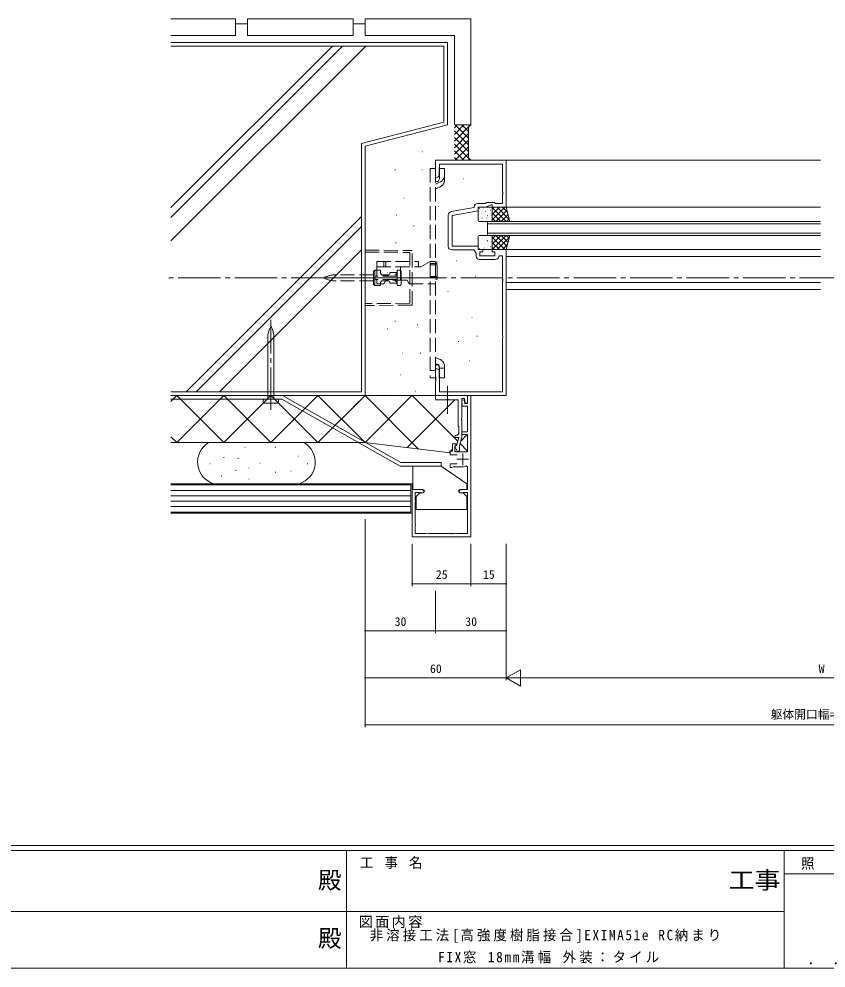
# Model space of a CAD drawing. Units: millimetres, scale not verified. Extents: x -1595 to 539, y -420 to 386.
# Drawn here: x -179.1 to 163.7, y -420 to -16.7 of the extents above; entities that cross this region are included whole.
import ezdxf
from ezdxf.enums import TextEntityAlignment as Align

# ---------------------------------------------------------------- set-up
doc = ezdxf.new("R2010")
doc.units = ezdxf.units.MM
doc.header["$LTSCALE"] = 2
doc.linetypes.add('CHAIN2', pattern=[12, 9, -1, 1, -1])
doc.linetypes.add('DASHED3', pattern=[4, 3, -1])
for name, color, linetype, lineweight in [('0-1_YKK_ZWAK', 7, 'Continuous', 9), ('0-2_USER1', 4, 'Continuous', 9), ('0-3_YKK_12', 2, 'Continuous', 9), ('0-4_YSS_K', 3, 'Continuous', 9), ('0-5_YKK_D', 6, 'Continuous', 9), ('0-6_YKK_13', 4, 'Continuous', 9), ('0-7_YKK_11', 7, 'Continuous', 9)]:
    doc.layers.add(name, color=color, linetype=linetype, lineweight=lineweight)
doc.styles.add('ＭＳ ゴシック', font='')
doc.styles.get('ＭＳ ゴシック').set_extended_font_data('MS Gothic')

msp = doc.modelspace()

# ---------------------------------------------------------------- linework, layer by layer
at = {"layer": '0-1_YKK_ZWAK'}
for p, q in [((510, -368), (-590, -368)), ((456, -370), (-590, -370)), ((-40, -370), (-40, -420)), ((146, -370), (146, -420)), ((243.406, -379.999), (146, -379.999)), ((-222, -395.999), (-38, -395.999)), ((-38, -395.999), (146, -395.999)), ((-590, -420), (456, -420))]:
    msp.add_line(p, q, dxfattribs=at)
at = {"layer": '0-3_YKK_12'}
for p, q in [((27.573, -76.726), (161.373, -76.726)), ((27.873, -96.726), (161.373, -96.726)), ((19.873, -102.726), (161.373, -102.726)), ((19.873, -108.726), (19.873, -102.726)), ((19.873, -103.726), (161.373, -103.726)), ((19.873, -107.726), (161.373, -107.726)), ((19.873, -108.726), (161.373, -108.726)), ((27.873, -114.726), (161.373, -114.726)), ((27.873, -117.726), (161.373, -117.726)), ((27.873, -128.726), (161.373, -128.726)), ((27.873, -131.726), (161.373, -131.726))]:
    msp.add_line(p, q, dxfattribs=at)
at = {"layer": '0-3_YKK_12', "linetype": 'CHAIN2'}
for p, q in [((434.509, -126.726), (-115.45, -126.726)), ((2.873, -184.486), (2.873, -172.566))]:
    msp.add_line(p, q, dxfattribs=at)
at = {"layer": '0-4_YSS_K'}
for p, q in [((-87.127, -16.728), (-114.637, -16.728)), ((-87.127, -23.728), (-87.127, -16.728)), ((-82.127, -18.728), (-87.127, -18.728)), ((-82.127, -23.728), (-82.127, -16.728)), ((-37.127, -16.728), (-82.127, -16.728)), ((-37.127, -23.728), (-37.127, -16.728)), ((-32.127, -18.728), (-37.127, -18.728)), ((-32.127, -23.728), (-32.127, -16.728)), ((-87.127, -23.728), (-114.637, -23.728)), ((-37.127, -23.728), (-82.127, -23.728)), ((5.873, -23.728), (-32.127, -23.728)), ((5.873, -23.728), (5.873, -61.728)), ((2.873, -26.726), (-114.637, -26.726)), ((-31.847, -28.225), (-114.637, -111.015)), ((-41.746, -28.225), (-114.637, -101.115)), ((-45.989, -28.225), (-114.637, -96.873)), ((2.873, -26.726), (2.873, -61.726)), ((-33.627, -69.61), (1.373, -60.61)), ((2.873, -61.726), (-32.127, -70.726)), ((12.729, -61.728), (5.873, -68.584)), ((7.072, -61.728), (5.873, -62.927)), ((9.901, -61.728), (5.873, -65.755)), ((5.873, -61.728), (12.873, -61.728)), ((5.873, -64.213), (11.873, -70.213)), ((6.217, -61.728), (11.873, -67.385)), ((9.045, -61.728), (11.873, -64.556)), ((11.873, -61.728), (12.301, -62.156)), ((11.873, -62.728), (12.873, -61.728)), ((11.873, -62.728), (11.873, -75.726)), ((11.873, -65.412), (5.873, -71.412)), ((5.873, -67.042), (11.873, -73.042)), ((11.873, -68.24), (5.873, -74.24)), ((-33.627, -175.226), (-33.627, -69.61)), ((-32.127, -70.726), (-32.127, -176.726)), ((5.873, -69.87), (12.73, -76.726)), ((11.873, -71.069), (6.217, -76.726)), ((-7.516, -73.211), (-7.717, -73.211)), ((5.873, -72.699), (9.901, -76.726)), ((5.873, -75.527), (7.072, -76.726)), ((11.873, -73.897), (9.045, -76.726)), ((11.873, -75.726), (12.873, -76.726)), ((12.301, -76.298), (11.873, -76.726)), ((-19.243, -80.817), (-19.443, -80.817)), ((-7.833, -80.817), (-8.033, -80.817)), ((9.914, -84.62), (9.714, -84.62)), ((-15.44, -92.86), (-15.64, -92.86)), ((-0.861, -96.346), (-1.061, -96.346)), ((-33.627, -100.715), (-108.137, -175.226)), ((-18.609, -100.15), (-18.809, -100.15)), ((-11.32, -104.587), (-11.52, -104.587)), ((-33.627, -104.958), (-103.894, -175.226)), ((-18.926, -111.876), (-19.126, -111.876)), ((-33.627, -114.858), (-93.995, -175.226)), ((6.745, -119.482), (6.545, -119.482)), ((-22.412, -124.553), (-22.612, -124.553)), ((14.985, -126.138), (14.785, -126.138)), ((3.259, -132.476), (3.059, -132.476)), ((-19.243, -145.153), (-19.443, -145.153)), ((13.401, -143.568), (13.201, -143.568)), ((-22.412, -148.322), (-22.612, -148.322)), ((-9.735, -146.738), (-9.935, -146.738)), ((15.619, -151.492), (15.419, -151.492)), ((7.696, -153.71), (7.496, -153.71)), ((-16.074, -158.781), (-16.274, -158.781)), ((-8.467, -158.781), (-8.667, -158.781)), ((12.45, -161.95), (12.25, -161.95)), ((-17.024, -167.972), (-17.224, -167.972)), ((-33.627, -175.226), (-114.637, -175.226)), ((-114.637, -176.726), (-32.127, -176.726)), ((-112.127, -176.726), (-114.637, -179.236)), ((-114.637, -176.726), (-32.127, -176.726)), ((-92.127, -196.726), (-112.127, -176.726)), ((-92.127, -176.726), (-112.127, -196.726)), ((-72.127, -196.726), (-92.127, -176.726)), ((-72.127, -176.726), (-92.127, -196.726)), ((-52.127, -196.726), (-72.127, -176.726)), ((-52.127, -176.726), (-72.127, -196.726)), ((-32.127, -176.726), (-52.127, -196.726)), ((-32.127, -196.726), (-52.127, -176.726)), ((-32.127, -176.726), (-37.126, -181.726)), ((-32.127, -176.726), (-1.827, -176.726)), ((-12.228, -176.726), (-32.126, -196.726)), ((-9.376, -199.476), (-32.126, -176.726)), ((-23.997, -176.529), (-24.197, -176.529)), ((7.276, -196.127), (-12.126, -176.726)), ((-10.686, -174.944), (-10.886, -174.944)), ((6.072, -178.526), (-14.284, -198.883)), ((11.329, -193.269), (8.535, -196.063)), ((-112.127, -196.726), (-114.637, -194.216)), ((-32.127, -196.726), (-114.637, -196.726)), ((-98.541, -196.726), (-58.005, -196.726)), ((4.073, -201.126), (-32.127, -196.726)), ((11.473, -200.325), (8.256, -197.107)), ((-82.997, -198.879), (-83.197, -198.879)), ((-70.088, -198.636), (-70.288, -198.636)), ((4.103, -200.495), (3.537, -201.061)), ((5.073, -199.525), (4.242, -200.356)), ((6.087, -198.511), (6.073, -198.525)), ((6.838, -197.76), (6.53, -198.068)), ((-92.009, -203.02), (-92.209, -203.02)), ((-85.92, -203.507), (-86.12, -203.507)), ((-76.664, -205.456), (-76.864, -205.456)), ((-60.345, -202.533), (-60.545, -202.533)), ((-97.855, -205.699), (-98.055, -205.699)), ((-86.894, -208.622), (-87.094, -208.622)), ((-81.292, -207.404), (-81.492, -207.404)), ((-70.088, -209.353), (-70.288, -209.353)), ((-63.512, -208.866), (-63.712, -208.866)), ((-56.448, -205.699), (-56.648, -205.699)), ((-92.984, -211.058), (-93.184, -211.058)), ((-81.292, -212.276), (-81.492, -212.276)), ((-114.637, -217.026), (-12.627, -217.026)), ((-96.396, -214.226), (-60.15, -214.226)), ((-114.637, -219.326), (-12.627, -219.326)), ((-114.637, -221.626), (-12.627, -221.626)), ((-114.637, -223.926), (-12.627, -223.926))]:
    msp.add_line(p, q, dxfattribs=at)
for points in [[(12.873, -61.728), (12.873, -16.728), (-32.127, -16.728)], [(-114.637, -28.226), (1.373, -28.226), (1.373, -60.61)], [(-114.637, -226.726), (-12.127, -226.726), (-12.127, -214.226), (-114.637, -214.226)], [(-114.637, -226.226), (-12.627, -226.226), (-12.627, -214.726), (-114.637, -214.726)]]:
    msp.add_lwpolyline(points, dxfattribs=at)
for centre, start, end in [((-93.656, -205.008), 120.53041, 253.44763), ((-62.89, -205.008), 286.55235, 59.46957)]:
    msp.add_arc(centre, 9.616, start, end, dxfattribs=at)
at = {"layer": '0-5_YKK_D'}
for p, q in [((-32.127, -229.226), (-32.127, -317.726)), ((-32.127, -229.226), (-32.127, -277.726)), ((-32.127, -239.726), (-32.127, -297.726)), ((-12.127, -239.726), (-12.127, -257.726)), ((12.873, -239.726), (12.873, -257.726)), ((12.873, -239.726), (12.873, -257.726)), ((27.873, -239.726), (27.873, -297.726)), ((27.873, -239.726), (27.873, -257.726)), ((27.873, -239.726), (27.873, -297.726)), ((27.873, -239.726), (27.873, -277.726)), ((12.873, -256.726), (-12.127, -256.726)), ((27.873, -256.726), (12.873, -256.726)), ((-2.127, -259.726), (-2.127, -277.726)), ((-2.127, -259.726), (-2.127, -277.726)), ((-2.127, -276.726), (-32.127, -276.726)), ((27.873, -276.726), (-2.127, -276.726)), ((27.873, -296.726), (33.935, -293.226)), ((33.935, -300.226), (33.935, -293.226)), ((27.873, -296.726), (-32.127, -296.726)), ((27.873, -296.726), (33.935, -300.226)), ((27.873, -296.726), (39.997, -296.726)), ((34.873, -296.726), (290.873, -296.726)), ((-32.127, -316.726), (357.873, -316.726))]:
    msp.add_line(p, q, dxfattribs=at)
for centre, start, end in [((-12.127, -256.726), 0, 180), ((-12.127, -256.726), 180, 0), ((12.873, -256.726), 0, 180), ((12.873, -256.726), 0, 180), ((12.873, -256.726), 180, 0), ((12.873, -256.726), 180, 0), ((27.873, -256.726), 0, 180), ((27.873, -256.726), 180, 0), ((-32.127, -276.726), 0, 180), ((-32.127, -276.726), 180, 0), ((-2.127, -276.726), 0, 180), ((-2.127, -276.726), 0, 180), ((-2.127, -276.726), 180, 0), ((-2.127, -276.726), 180, 0), ((27.873, -276.726), 0, 180), ((27.873, -276.726), 180, 0), ((-32.127, -296.726), 0, 180), ((-32.127, -296.726), 180, 0), ((-32.127, -316.726), 0, 180), ((-32.127, -316.726), 180, 0)]:
    msp.add_arc(centre, 0.106, start, end, dxfattribs=at)
at = {"layer": '0-6_YKK_13', "linetype": 'DASHED3'}
for p, q in [((-4.427, -80.226), (-4.427, -169.226)), ((-2.127, -80.226), (-4.427, -80.226)), ((-2.127, -80.226), (-2.127, -169.226)), ((1.673, -80.226), (-0.627, -80.226)), ((-0.627, -82.999), (-0.627, -80.226)), ((1.673, -82.999), (1.673, -80.226)), ((-2.127, -84.342), (-1.199, -83.903)), ((1.673, -85.058), (1.673, -82.521)), ((-0.215, -85.982), (-2.127, -86.887)), ((-0.232, -88.049), (-2.127, -88.933)), ((-32.127, -138.494), (-32.127, -114.959)), ((-32.127, -114.959), (-12.127, -115.134)), ((-32.127, -115.759), (-13.127, -115.925)), ((-13.127, -137.528), (-13.127, -115.925)), ((-12.127, -138.319), (-12.127, -115.134)), ((-27.127, -119.726), (-27.127, -129.226)), ((-27.127, -119.726), (-9.427, -119.726)), ((-24.127, -122.027), (-24.127, -119.726)), ((-23.261, -119.726), (-23.261, -122.027)), ((-9.427, -122.027), (-9.427, -119.726)), ((-8.427, -122.027), (-4.427, -119.726)), ((-4.433, -120.627), (-1.427, -120.627)), ((-2.127, -119.726), (-4.427, -119.726)), ((-1.427, -120.027), (-2.127, -120.027)), ((-1.427, -127.226), (-1.427, -120.027)), ((-28.034, -123.526), (-28.534, -124.026)), ((-28.534, -129.426), (-28.534, -124.026)), ((-28.034, -123.526), (-28.034, -129.926)), ((-28.034, -123.526), (-25.534, -123.526)), ((-27.127, -122.027), (-8.427, -122.027)), ((-25.534, -124.526), (-25.534, -123.526)), ((-18.534, -124.476), (-21.534, -124.476)), ((-18.534, -123.976), (-18.534, -129.476)), ((-18.534, -128.976), (-18.534, -124.476)), ((-17.334, -123.476), (-18.034, -123.476)), ((-17.127, -127.726), (-17.127, -122.027)), ((-16.834, -129.476), (-16.834, -123.976)), ((-4.427, -121.127), (-1.427, -121.127)), ((-28.534, -125.426), (-44.666, -125.426)), ((-28.534, -128.026), (-44.666, -128.026)), ((-18.534, -125.976), (-28.034, -125.976)), ((-18.534, -127.476), (-28.034, -127.476)), ((-25.534, -129.926), (-25.534, -128.926)), ((-22.098, -125.426), (-24.97, -125.426)), ((-22.098, -128.026), (-24.97, -128.026)), ((-22.534, -125.526), (-24.534, -125.526)), ((-22.534, -127.926), (-24.534, -127.926)), ((-24.127, -129.226), (-23.261, -127.726)), ((-21.534, -128.926), (-21.534, -128.976)), ((-18.534, -128.976), (-21.534, -128.976)), ((-19.534, -125.426), (-18.534, -125.426)), ((-19.534, -128.026), (-18.534, -128.026)), ((-4.427, -126.126), (-1.427, -126.126)), ((-1.427, -126.627), (-4.427, -126.627)), ((-2.127, -127.226), (-1.427, -127.226)), ((-28.034, -129.926), (-28.534, -129.426)), ((-28.034, -129.926), (-25.534, -129.926)), ((-27.127, -129.226), (-24.127, -129.226)), ((-18.034, -129.976), (-17.334, -129.976)), ((-13.427, -129.226), (-4.427, -129.226)), ((-2.127, -129.226), (-4.427, -129.226)), ((-13.127, -137.528), (-32.127, -137.694)), ((-12.127, -138.319), (-32.127, -138.494)), ((-0.232, -161.404), (-2.127, -160.52)), ((-2.127, -163.058), (-1.204, -163.488)), ((-2.127, -165.111), (-0.627, -165.821)), ((-0.627, -164.395), (-0.627, -169.226)), ((1.673, -165.17), (-0.627, -165.17)), ((1.673, -164.395), (1.673, -166.932)), ((-2.127, -166.051), (-4.427, -166.051)), ((-2.127, -169.226), (-4.427, -169.226)), ((1.673, -169.226), (-0.627, -169.226)), ((1.673, -166.932), (1.673, -169.226))]:
    msp.add_line(p, q, dxfattribs=at)
at = {"layer": '0-6_YKK_13'}
for p, q in [((16.373, -96.726), (21.373, -96.726)), ((22.717, -96.726), (21.873, -97.57)), ((24.962, -96.726), (21.873, -99.815)), ((27.207, -96.726), (21.873, -102.06)), ((29.158, -101.864), (24.02, -96.726)), ((28.409, -98.87), (26.265, -96.726)), ((15.873, -102.226), (15.873, -97.226)), ((16.437, -97.17), (16.413, -97.214)), ((17.171, -99.195), (17.147, -99.239)), ((17.591, -99.509), (17.583, -99.516)), ((18.382, -97.362), (18.293, -97.409)), ((19.061, -98.604), (19.037, -98.648)), ((19.795, -100.629), (19.771, -100.672)), ((19.796, -97.534), (19.788, -97.541)), ((19.906, -100.252), (19.818, -100.298)), ((21.252, -97.961), (21.228, -98.005)), ((21.685, -100.037), (21.661, -100.081)), ((21.778, -99.353), (21.771, -99.36)), ((27.775, -102.726), (21.873, -96.824)), ((21.873, -97.226), (21.873, -102.226)), ((25.53, -102.726), (21.873, -99.069)), ((28.189, -97.99), (23.453, -102.726)), ((28.638, -99.786), (25.698, -102.726)), ((21.373, -102.726), (16.373, -102.726)), ((17.603, -101.272), (17.579, -101.315)), ((19.611, -101.295), (19.603, -101.302)), ((20.227, -102.705), (20.216, -102.726)), ((23.285, -102.726), (21.873, -101.314)), ((29.087, -101.582), (27.943, -102.726)), ((21.373, -108.726), (16.373, -108.726)), ((20.227, -108.747), (20.216, -108.726)), ((23.285, -108.726), (21.873, -110.138)), ((25.53, -108.726), (21.873, -112.383)), ((27.775, -108.726), (21.873, -114.628)), ((28.189, -113.463), (23.453, -108.726)), ((28.638, -111.666), (25.698, -108.726)), ((29.087, -109.87), (27.943, -108.726)), ((15.873, -109.226), (15.873, -114.226)), ((17.171, -112.257), (17.147, -112.213)), ((17.603, -110.181), (17.579, -110.137)), ((17.591, -111.943), (17.583, -111.937)), ((19.061, -112.848), (19.037, -112.805)), ((19.611, -110.157), (19.603, -110.151)), ((19.795, -110.824), (19.771, -110.78)), ((19.906, -111.2), (19.818, -111.154)), ((21.685, -111.415), (21.661, -111.371)), ((21.778, -112.099), (21.771, -112.092)), ((21.873, -114.226), (21.873, -109.226)), ((27.207, -114.726), (21.873, -109.392)), ((24.962, -114.726), (21.873, -111.637)), ((29.158, -109.589), (24.02, -114.726)), ((28.409, -112.582), (26.265, -114.726)), ((16.373, -114.726), (21.373, -114.726)), ((16.437, -114.282), (16.413, -114.238)), ((18.382, -114.09), (18.293, -114.043)), ((19.796, -113.918), (19.788, -113.912)), ((21.252, -113.492), (21.228, -113.448)), ((22.717, -114.726), (21.873, -113.882)), ((-73.427, -178.326), (-73.427, -152.194)), ((-70.827, -178.326), (-70.827, -152.194)), ((-67.133, -176.725), (-114.637, -176.725)), ((-16.891, -205.122), (-67.133, -176.725)), ((-114.637, -178.325), (-67.416, -178.325)), ((-75.377, -178.826), (-75.377, -179.526)), ((-69.377, -178.326), (-74.877, -178.326)), ((-74.877, -180.026), (-69.377, -180.026)), ((-74.377, -178.326), (-69.877, -178.326)), ((-68.877, -179.526), (-68.877, -178.826)), ((-17.174, -206.722), (-67.416, -178.325)), ((0.264, -205.122), (-16.891, -205.122)), ((0.264, -205.122), (0.264, -206.722)), ((0.264, -206.722), (-17.174, -206.722)), ((-11.891, -216.725), (-11.891, -206.722)), ((11.109, -214.225), (0.264, -206.722)), ((-7.591, -216.725), (-11.891, -216.725)), ((11.109, -216.725), (8.309, -216.725)), ((11.109, -216.725), (11.109, -214.225)), ((-8.891, -218.125), (-10.391, -219.625)), ((-10.391, -225.225), (-10.391, -219.625)), ((-8.891, -218.125), (-7.591, -218.125)), ((8.309, -218.125), (9.609, -218.125)), ((9.609, -218.125), (11.109, -219.625)), ((11.109, -225.225), (11.109, -219.625)), ((-10.391, -225.225), (11.109, -225.225))]:
    msp.add_line(p, q, dxfattribs=at)
at = {"layer": '0-6_YKK_13', "linetype": 'CHAIN2'}
for p, q in [((-14.04, -126.726), (-52.328, -126.726)), ((-72.127, -182.82), (-72.127, -144.532))]:
    msp.add_line(p, q, dxfattribs=at)
at = {"layer": '0-6_YKK_13'}
for points in [[(29.373, -102.726), (27.873, -96.726), (21.873, -96.726), (21.873, -102.726)], [(29.373, -108.726), (27.873, -114.726), (21.873, -114.726), (21.873, -108.726)]]:
    msp.add_lwpolyline(points, close=True, dxfattribs=at)
at = {"layer": '0-6_YKK_13', "linetype": 'DASHED3'}
msp.add_lwpolyline([(-13.427, -129.226), (-14.293, -127.726), (-23.261, -127.726)], dxfattribs=at)
for centre, radius, start, end in [((-1.627, -82.999), 1, 295.33087, 0), ((-1.627, -82.999), 3.3, 295.33087, 0), ((-1.627, -85.058), 3.3, 295, 0), ((-24.534, -124.526), 1, 180.00002, 270.00002), ((-22.534, -124.526), 1, 270.00002, 0.00002), ((-19.534, -124.426), 1, 270.00002, 0.00002), ((-18.034, -123.976), 0.5, 90.00002, 180.00002), ((-17.334, -123.976), 0.5, 0.00002, 90.00002), ((-44.555, -136.033), 10.607, 89.40045, 117.6584), ((-44.555, -117.42), 10.607, 242.34163, 270.59958), ((-24.534, -128.926), 1, 90.00002, 180.00002), ((-22.534, -128.926), 1, 0.00002, 90.00002), ((-19.534, -129.026), 1, 0.00002, 90.00002), ((-18.034, -129.476), 0.5, 180.00002, 270.00002), ((-17.334, -129.476), 0.5, 270.00002, 0.00002), ((-1.627, -164.395), 1, 0, 65), ((-1.627, -164.395), 3.3, 0, 65)]:
    msp.add_arc(centre, radius, start, end, dxfattribs=at)
at = {"layer": '0-6_YKK_13'}
for centre, radius, start, end in [((16.373, -97.226), 0.5, 90, 180), ((21.373, -97.226), 0.5, 0, 90), ((16.373, -102.226), 0.5, 180, 270), ((21.373, -102.226), 0.5, 270, 0), ((16.373, -109.226), 0.5, 90, 180), ((21.373, -109.226), 0.5, 0, 90), ((16.373, -114.226), 0.5, 180, 270), ((21.373, -114.226), 0.5, 270, 0), ((-62.821, -152.305), 10.607, 152.34163, 180.59958), ((-72.127, -147.428), 0.1, 27.6584, 152.34163), ((-81.433, -152.305), 10.607, 359.40045, 27.6584), ((-74.877, -178.826), 0.5, 90.00002, 180.00002), ((-74.877, -179.526), 0.5, 180.00002, 270.00002), ((-69.377, -178.826), 0.5, 0.00002, 90.00002), ((-69.377, -179.526), 0.5, 270.00002, 0.00002), ((-7.591, -217.425), 0.7, 270, 90), ((8.309, -217.425), 0.7, 90, 270)]:
    msp.add_arc(centre, radius, start, end, dxfattribs=at)
at = {"layer": '0-7_YKK_11'}
for p, q in [((3.243, -100.057), (3.243, -113.356)), ((16.543, -118.956), (23.203, -118.956)), ((9.373, -201.326), (9.373, -206.326)), ((11.873, -203.826), (6.873, -203.826))]:
    msp.add_line(p, q, dxfattribs=at)
for points in [[(27.873, -176.726), (27.873, -114.726), (21.873, -114.726), (21.873, -115.726), (23.073, -115.726), (23.073, -117.326), (16.673, -117.326), (16.673, -115.726), (17.873, -115.726), (17.873, -114.726), (15.873, -114.726), (15.873, -113.226), (4.873, -113.226), (4.873, -100.166), (15.873, -98.226), (15.873, -96.726), (19.229, -96.726), (21.373, -95.726), (21.873, -95.726), (21.873, -96.726), (27.873, -96.726), (27.873, -76.726), (-2.127, -76.726), (-2.127, -85.726), (-1.127, -85.726), (-0.497, -84.635), (-0.497, -78.356), (26.243, -78.356), (26.243, -90.268), (26.363, -90.451), (26.363, -91.001), (26.243, -91.184), (26.243, -95.096), (23.243, -95.096), (22.873, -94.726), (19.661, -94.726), (18.867, -95.096), (15.743, -95.096)], [(14.243, -96.596), (14.243, -96.858), (4.483, -98.579)], [(4.743, -114.856), (14.073, -114.856), (15.043, -116.241), (15.043, -117.456)], [(24.686, -117.681), (24.983, -117.426), (26.243, -117.426), (26.243, -127.268), (26.363, -127.451), (26.363, -128.001), (26.243, -128.184), (26.243, -151.268), (26.363, -151.451), (26.363, -152.001), (26.243, -152.184), (26.243, -175.096), (-0.497, -175.096), (-0.497, -164.817), (-1.127, -163.726), (-2.127, -163.726), (-2.127, -168.768), (-2.007, -168.951), (-2.007, -169.501), (-2.127, -169.684), (-2.127, -169.768), (-2.007, -169.951), (-2.007, -170.501), (-2.127, -170.684), (-2.127, -176.726), (27.873, -176.726)], [(6.975, -201.926), (4.073, -201.926), (4.073, -200.326), (5.073, -200.326), (5.073, -197.326), (6.473, -197.326), (6.473, -197.826), (6.273, -198.109), (6.073, -198.392), (6.073, -200.626), (11.473, -200.626), (11.473, -193.226), (8.973, -193.226), (8.973, -192.226), (11.473, -192.226), (11.473, -181.226), (9.199, -181.226), (8.973, -178.648), (9.962, -178.518), (10.245, -180.126), (11.373, -180.126), (11.373, -176.726), (12.873, -176.726), (12.873, -236.726), (-12.127, -236.726), (-12.127, -216.726), (-7.877, -216.726)], [(11.373, -176.726), (-2.127, -176.726), (-2.127, -178.526), (2.415, -178.526), (2.598, -178.406), (3.148, -178.406), (3.331, -178.526), (7.473, -178.526), (7.473, -189.726), (7.773, -190.026), (7.773, -192.426)], [(6.573, -194.626), (7.678, -194.626), (6.773, -198.003), (5.918, -198.232), (7.223, -200.493), (7.973, -200.292), (7.973, -198.161), (8.973, -194.429), (8.973, -187.184), (8.853, -187.001), (8.853, -186.451), (8.973, -186.268), (8.973, -177.926), (10.101, -177.926), (10.46, -179.962), (11.373, -179.882), (11.373, -176.726)], [(9.373, -207.026), (5.293, -207.026), (5.033, -207.176), (4.773, -207.326), (4.073, -207.326), (4.073, -205.726), (6.975, -205.726)], [(8.623, -216.726), (11.473, -216.726), (11.473, -206.999), (10.884, -206.647)], [(-8.402, -218.012), (-8.612, -217.926), (-10.827, -217.926), (-10.827, -221.033), (-10.781, -221.193)], [(11.45, -221.341), (11.473, -221.226), (11.473, -217.926), (9.358, -217.926), (9.148, -218.012)], [(-10.781, -222.259), (-10.827, -222.419), (-10.827, -231.033), (-10.781, -231.193)], [(11.45, -231.341), (11.473, -231.226), (11.473, -222.226), (11.45, -222.111)], [(-10.781, -232.259), (-10.827, -232.419), (-10.827, -235.426), (-6.32, -235.426), (-6.16, -235.38)], [(6.906, -235.38), (7.066, -235.426), (11.473, -235.426), (11.473, -232.226), (11.45, -232.111)], [(-5.094, -235.38), (-4.934, -235.426), (5.68, -235.426), (5.84, -235.38)]]:
    msp.add_lwpolyline(points, dxfattribs=at)
for centre, radius, start, end in [((15.743, -96.596), 1.5, 90, 179.99998), ((4.743, -100.057), 1.5, 100, 179.99998), ((4.743, -113.356), 1.5, 180, 269.99998), ((16.543, -117.456), 1.5, 180, 269.99998), ((23.203, -117.456), 1.5, 270, 351.37306), ((6.573, -192.426), 1.2, 270, 359.99998), ((6.573, -194.126), 0.5, 89.99998, 270), ((9.373, -203.826), 3.2, 269.99998, 298.17862), ((-7.877, -217.476), 0.75, 225.58467, 89.99997), ((8.623, -217.476), 0.75, 90.00002, 314.41531), ((-11.627, -221.726), 1, 327.79576, 32.20422), ((12.373, -221.726), 1, 157.38013, 202.61986), ((-11.627, -231.726), 1, 327.79576, 32.20422), ((12.373, -231.726), 1, 157.38013, 202.61986), ((-5.627, -236.226), 1, 57.79576, 122.20422), ((6.373, -236.226), 1, 57.79576, 122.20422)]:
    msp.add_arc(centre, radius, start, end, dxfattribs=at)

# ---------------------------------------------------------------- texts
at = {"layer": '0-1_YKK_ZWAK', "color": 3, "style": 'ＭＳ ゴシック'}
for p in [(-52.117, -388.509), (-52.117, -413.254)]:
    msp.add_text('殿', height=7.331, dxfattribs=at).set_placement(p, align=Align.BOTTOM_LEFT)
at = {"layer": '0-1_YKK_ZWAK', "color": 3, "style": 'ＭＳ ゴシック', "width": 1.1}
msp.add_text('工事', height=7.331, dxfattribs=at).set_placement((122.331, -388.509), align=Align.BOTTOM_LEFT)
at = {"layer": '0-1_YKK_ZWAK', "char_height": 4.399, "attachment_point": 7, "style": 'ＭＳ ゴシック'}
for s, insert in [('\\T1.22;\\W0.95;工\\~事\\~名', (-34.268, -377.904)), ('\\T1.24;\\W0.95;照\\~\\~査', (153.127, -378.257)), ('\\T1.17;図面内容', (-34.832, -403.069)), ('\\T1.24;\\W0.95;\\~．\\~．', (152.364, -418.494))]:
    msp.add_mtext(s, dxfattribs=dict(at, insert=insert))
at = {"layer": '0-2_USER1', "color": 7, "char_height": 4.399, "attachment_point": 7, "style": 'ＭＳ ゴシック'}
for s, insert in [('\\T1.23;\\W0.95;非溶接工法[高強度樹脂接合]EXIMA51e\\~RC納まり', (-30.147, -409.213)), ('\\T1.24;\\W0.95;FIX窓\\~18mm溝幅\\~外装：タイル', (-1.118, -418.035))]:
    msp.add_mtext(s, dxfattribs=dict(at, insert=insert))
at = {"layer": '0-5_YKK_D', "color": 4, "style": 'ＭＳ ゴシック'}
for s, p in [('25', (-2.027, -255.726)), ('15', (17.973, -255.726)), ('30', (-19.527, -275.726)), ('30', (10.473, -275.726)), ('60', (-4.527, -295.726)), ('W', (160.604, -295.726)), ('躯体開口幅=W+120', (140.204, -315.193))]:
    msp.add_text(s, height=3.666, dxfattribs=at).set_placement(p, align=Align.BOTTOM_LEFT)

doc.saveas('drawing.dxf')
